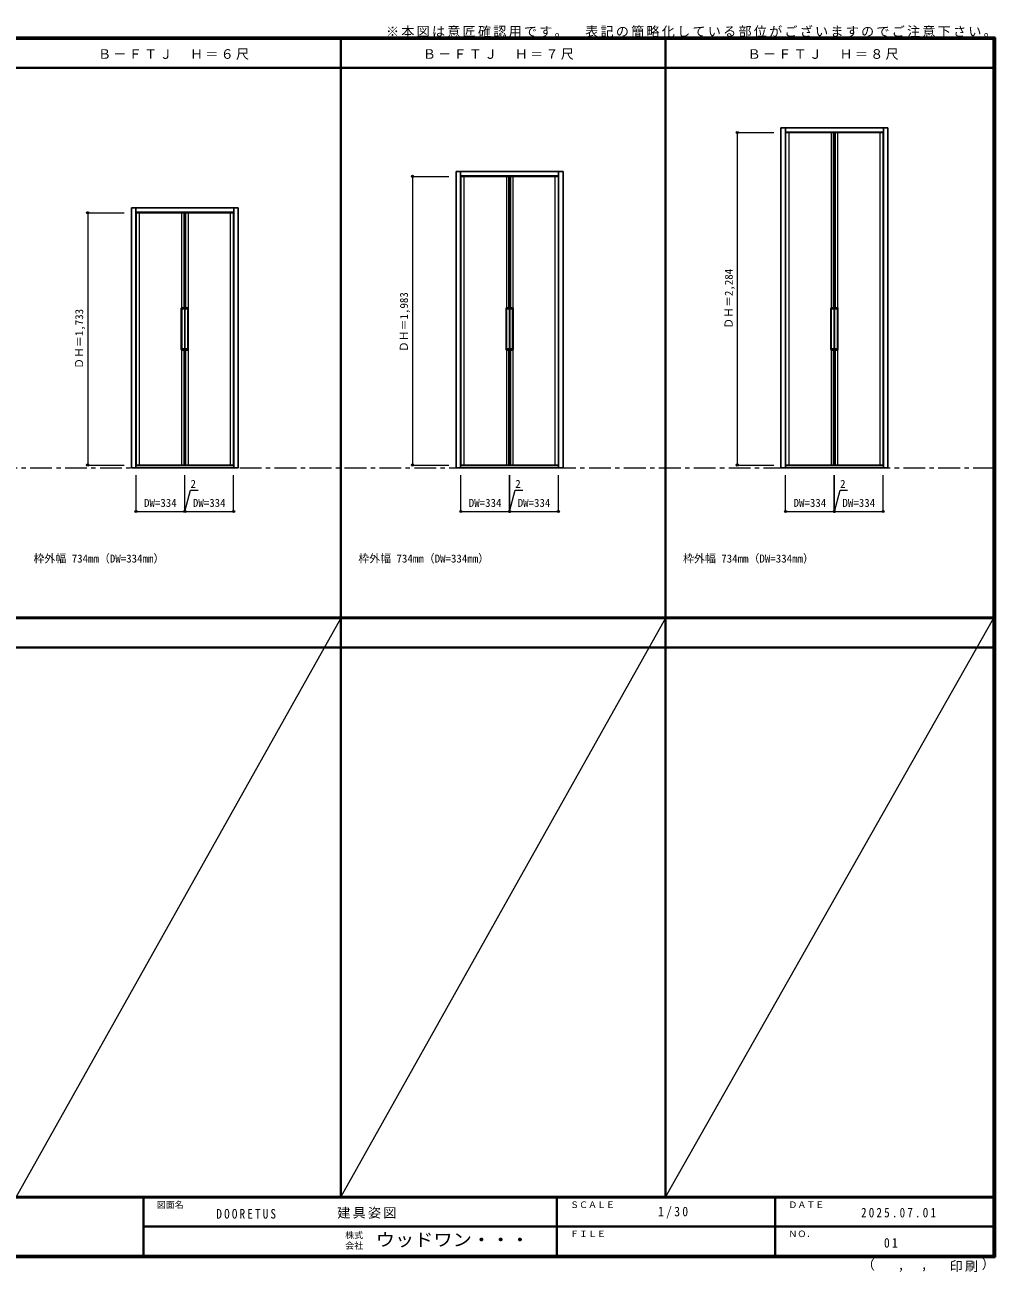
# Model space of a CAD drawing. Units: millimetres, scale not verified. Extents: x -6000 to 5700, y -4307 to 4260.
# Drawn here: x -966 to 5700, y -4307 to 4260 of the extents above; entities that cross this region are included whole.
import ezdxf
from ezdxf.enums import TextEntityAlignment as Align

# ---------------------------------------------------------------- set-up
doc = ezdxf.new("R2010")
doc.units = ezdxf.units.MM
doc.header["$LTSCALE"] = 30
doc.header["$PDMODE"] = 32
doc.header["$PDSIZE"] = 15
doc.linetypes.add('CHAIN1', pattern=[8, 5, -1, 1, -1])
for name, color, linetype, lineweight in [('0-1_通り芯', 7, 'CHAIN1', 18), ('0-2_扉', 3, 'Continuous', 25), ('0-3_仕上げ', 7, 'Continuous', 18), ('0-4_枠', 3, 'Continuous', 25), ('0-A_文字', 7, 'Continuous', 18), ('0-B_寸法', 7, 'Continuous', 9), ('F-1_枠', 6, 'Continuous', 40), ('F-A_文字', 7, 'Continuous', 18)]:
    doc.layers.add(name, color=color, linetype=linetype, lineweight=lineweight)
doc.styles.add('ＭＳ ゴシック', font='')
doc.styles.get('ＭＳ ゴシック').set_extended_font_data('MS Gothic')

msp = doc.modelspace()

# ---------------------------------------------------------------- linework, layer by layer
at = {"layer": '0-1_通り芯'}
msp.add_line((-5490, 1218), (5700, 1218), dxfattribs=at)
at = {"layer": '0-2_扉'}
for p, q in [((4591, 2317), (4591, 3521)), ((4595, 3521), (4595, 1237)), ((4597, 3521), (4597, 1237)), ((4597, 3521), (4931, 3521)), ((4601, 2317), (4601, 3521)), ((4931, 1237), (4931, 3521)), ((2029.4, 3220), (2029.4, 1237)), ((2363.4, 3220), (2029.4, 3220)), ((2359.4, 2317), (2359.4, 3220)), ((2363.4, 3220), (2363.4, 1237)), ((2365.4, 3220), (2365.4, 1237)), ((2365.4, 3220), (2699.4, 3220)), ((2369.4, 2317), (2369.4, 3220)), ((2699.4, 1237), (2699.4, 3220)), ((127.8, 2317), (127.8, 2970)), ((131.8, 2970), (131.8, 1237)), ((133.8, 2970), (133.8, 1237)), ((133.8, 2970), (467.8, 2970)), ((137.8, 2317), (137.8, 2970)), ((467.8, 1237), (467.8, 2970)), ((108.8, 2314), (108.8, 2030)), ((111.8, 2317), (131.8, 2317)), ((131.8, 2317), (131.8, 2312)), ((131.8, 2312), (131.8, 2313.5)), ((131.8, 2312), (131.8, 2313.5)), ((153.8, 2317), (133.8, 2317)), ((133.8, 2317), (133.8, 2312)), ((133.8, 2312), (133.8, 2313.5)), ((133.8, 2312), (133.8, 2313.5)), ((156.8, 2314), (156.8, 2030)), ((2340.4, 2314), (2340.4, 2030)), ((2343.4, 2317), (2363.4, 2317)), ((2363.4, 2317), (2363.4, 2312)), ((2363.4, 2312), (2363.4, 2313.5)), ((2363.4, 2312), (2363.4, 2313.5)), ((2385.4, 2317), (2365.4, 2317)), ((2365.4, 2317), (2365.4, 2312)), ((2365.4, 2312), (2365.4, 2313.5)), ((2365.4, 2312), (2365.4, 2313.5)), ((2388.4, 2314), (2388.4, 2030)), ((4572, 2314), (4572, 2030)), ((4575, 2317), (4595, 2317)), ((4595, 2317), (4595, 2312)), ((4595, 2312), (4595, 2313.5)), ((4595, 2312), (4595, 2313.5)), ((4617, 2317), (4597, 2317)), ((4597, 2317), (4597, 2312)), ((4597, 2312), (4597, 2313.5)), ((4597, 2312), (4597, 2313.5)), ((4620, 2314), (4620, 2030)), ((111.8, 2306), (111.8, 2038)), ((114.8, 2309), (128.8, 2309)), ((150.8, 2309), (136.8, 2309)), ((153.8, 2306), (153.8, 2038)), ((2343.4, 2306), (2343.4, 2038)), ((2346.4, 2309), (2360.4, 2309)), ((2382.4, 2309), (2368.4, 2309)), ((2385.4, 2306), (2385.4, 2038)), ((4575, 2306), (4575, 2038)), ((4578, 2309), (4592, 2309)), ((4614, 2309), (4600, 2309)), ((4617, 2306), (4617, 2038)), ((111.8, 2027), (131.8, 2027)), ((114.8, 2035), (128.8, 2035)), ((127.8, 1237), (127.8, 2027)), ((131.8, 2032), (131.8, 2030.5)), ((131.8, 2032), (131.8, 2030.5)), ((131.8, 2032), (131.8, 2030.5)), ((131.8, 2027), (131.8, 2032)), ((133.8, 2032), (133.8, 2030.5)), ((133.8, 2032), (133.8, 2030.5)), ((133.8, 2032), (133.8, 2030.5)), ((133.8, 2027), (133.8, 2032)), ((153.8, 2027), (133.8, 2027)), ((150.8, 2035), (136.8, 2035)), ((137.8, 1237), (137.8, 2027)), ((2343.4, 2027), (2363.4, 2027)), ((2346.4, 2035), (2360.4, 2035)), ((2359.4, 1237), (2359.4, 2027)), ((2363.4, 2032), (2363.4, 2030.5)), ((2363.4, 2032), (2363.4, 2030.5)), ((2363.4, 2032), (2363.4, 2030.5)), ((2363.4, 2027), (2363.4, 2032)), ((2365.4, 2032), (2365.4, 2030.5)), ((2365.4, 2032), (2365.4, 2030.5)), ((2365.4, 2032), (2365.4, 2030.5)), ((2365.4, 2027), (2365.4, 2032)), ((2385.4, 2027), (2365.4, 2027)), ((2382.4, 2035), (2368.4, 2035)), ((2369.4, 1237), (2369.4, 2027)), ((4575, 2027), (4595, 2027)), ((4578, 2035), (4592, 2035)), ((4591, 1237), (4591, 2027)), ((4595, 2032), (4595, 2030.5)), ((4595, 2032), (4595, 2030.5)), ((4595, 2032), (4595, 2030.5)), ((4595, 2027), (4595, 2032)), ((4597, 2032), (4597, 2030.5)), ((4597, 2032), (4597, 2030.5)), ((4597, 2032), (4597, 2030.5)), ((4597, 2027), (4597, 2032)), ((4617, 2027), (4597, 2027)), ((4614, 2035), (4600, 2035)), ((4601, 1237), (4601, 2027)), ((131.8, 1237), (-202.2, 1237)), ((133.8, 1237), (467.8, 1237)), ((2363.4, 1237), (2029.4, 1237)), ((2365.4, 1237), (2699.4, 1237)), ((4595, 1237), (4261, 1237)), ((4597, 1237), (4931, 1237))]:
    msp.add_line(p, q, dxfattribs=at)
for points in [[(4595, 3521), (4261, 3521), (4261, 1237)], [(131.8, 2970), (-202.2, 2970), (-202.2, 1237)]]:
    msp.add_lwpolyline(points, dxfattribs=at)
for centre, start, end in [((111.8, 2314), 90, 180), ((153.8, 2314), 0, 90), ((2343.4, 2314), 90, 180), ((2385.4, 2314), 0, 90), ((4575, 2314), 90, 180), ((4617, 2314), 0, 90), ((114.8, 2306), 90, 180), ((128.8, 2312), 270, 0), ((136.8, 2312), 180, 270), ((150.8, 2306), 0, 90), ((2346.4, 2306), 90, 180), ((2360.4, 2312), 270, 0), ((2368.4, 2312), 180, 270), ((2382.4, 2306), 0, 90), ((4578, 2306), 90, 180), ((4592, 2312), 270, 0), ((4600, 2312), 180, 270), ((4614, 2306), 0, 90), ((111.8, 2030), 180, 270), ((114.8, 2038), 180, 270), ((128.8, 2032), 0, 90), ((136.8, 2032), 90, 180), ((150.8, 2038), 270, 0), ((153.8, 2030), 270, 0), ((2343.4, 2030), 180, 270), ((2346.4, 2038), 180, 270), ((2360.4, 2032), 0, 90), ((2368.4, 2032), 90, 180), ((2382.4, 2038), 270, 0), ((2385.4, 2030), 270, 0), ((4575, 2030), 180, 270), ((4578, 2038), 180, 270), ((4592, 2032), 0, 90), ((4600, 2032), 90, 180), ((4614, 2038), 270, 0), ((4617, 2030), 270, 0)]:
    msp.add_arc(centre, 3, start, end, dxfattribs=at)
at = {"layer": '0-3_仕上げ'}
for p, q in [((4282, 3521), (4282, 1237)), ((4574, 3521), (4574, 2316.83)), ((4618, 3521), (4618, 2316.83)), ((4910, 1237), (4910, 3521)), ((2050.4, 3220), (2050.4, 1237)), ((2342.4, 3220), (2342.4, 2316.83)), ((2386.4, 3220), (2386.4, 2316.83)), ((2678.4, 1237), (2678.4, 3220)), ((-181.2, 2970), (-181.2, 1237)), ((110.8, 2970), (110.8, 2316.83)), ((154.8, 2970), (154.8, 2316.83)), ((446.8, 1237), (446.8, 2970)), ((110.8, 2027.17), (110.8, 1237)), ((154.8, 2027.17), (154.8, 1237)), ((2342.4, 2027.17), (2342.4, 1237)), ((2386.4, 2027.17), (2386.4, 1237)), ((4574, 2027.17), (4574, 1237)), ((4618, 2027.17), (4618, 1237))]:
    msp.add_line(p, q, dxfattribs=at)
at = {"layer": '0-4_枠'}
for p, q in [((4229, 1218), (4229, 3554)), ((4229, 3554), (4963, 3554)), ((4259, 1218), (4259, 3554)), ((4259, 3524), (4933, 3524)), ((4933, 1218), (4933, 3554)), ((4963, 1218), (4963, 3554)), ((1997.4, 1218), (1997.4, 3253)), ((1997.4, 3253), (2731.4, 3253)), ((2027.4, 1218), (2027.4, 3253)), ((2027.4, 3223), (2701.4, 3223)), ((2701.4, 1218), (2701.4, 3253)), ((2731.4, 1218), (2731.4, 3253)), ((-234.2, 1218), (-234.2, 3003)), ((-234.2, 3003), (499.8, 3003)), ((-204.2, 1218), (-204.2, 3003)), ((469.8, 1218), (469.8, 3003)), ((499.8, 1218), (499.8, 3003)), ((-204.2, 2973), (469.8, 2973)), ((-234.2, 1218), (499.8, 1218)), ((-204.2, 1233), (469.8, 1233)), ((1997.4, 1218), (2731.4, 1218)), ((2027.4, 1233), (2701.4, 1233)), ((4229, 1218), (4963, 1218)), ((4259, 1233), (4933, 1233))]:
    msp.add_line(p, q, dxfattribs=at)
at = {"layer": '0-B_寸法', "color": 4}
for p, q in [((3929, 3521), (3929, 1237)), ((3929, 3521), (4179, 3521)), ((1697.4, 3220), (1697.4, 1237)), ((1697.4, 3220), (1947.4, 3220)), ((-534.2, 2970), (-534.2, 1237)), ((-534.2, 2970), (-284.2, 2970)), ((-534.2, 1237), (-284.2, 1237)), ((1697.4, 1237), (1947.4, 1237)), ((3929, 1237), (4179, 1237)), ((-202.2, 918), (-202.2, 1168)), ((131.8, 918), (131.8, 1168)), ((2029.4, 918), (2029.4, 1168)), ((2363.4, 918), (2363.4, 1168)), ((4261, 918), (4261, 1168)), ((4595, 918), (4595, 1168)), ((-202.2, 918), (131.8, 918)), ((2029.4, 918), (2363.4, 918)), ((4261, 918), (4595, 918))]:
    msp.add_line(p, q, dxfattribs=at)
for points in [[(131.8, 918), (133.8, 918), (133.8, 1168)], [(133.8, 918), (467.8, 918), (467.8, 1168)], [(2363.4, 918), (2365.4, 918), (2365.4, 1168)], [(2365.4, 918), (2699.4, 918), (2699.4, 1168)], [(4595, 918), (4597, 918), (4597, 1168)], [(4597, 918), (4931, 918), (4931, 1168)], [(132.8, 918), (171.77, 1063.45), (223.71, 1063.45)], [(2364.4, 918), (2403.37, 1063.45), (2455.31, 1063.45)], [(4596, 918), (4634.97, 1063.45), (4686.91, 1063.45)]]:
    msp.add_lwpolyline(points, dxfattribs=at)
at = {"layer": '0-B_寸法'}
for p in [(3929, 3521), (1697.4, 3220), (-534.2, 2970), (-534.2, 1237), (1697.4, 1237), (3929, 1237), (-202.2, 918), (131.8, 918), (133.8, 918), (467.8, 918), (2029.4, 918), (2363.4, 918), (2365.4, 918), (2699.4, 918), (4261, 918), (4595, 918), (4597, 918), (4931, 918)]:
    msp.add_point(p, dxfattribs=at)
at = {"layer": 'F-1_枠'}
for p, q in [((-6000, 4175), (5700, 4175)), ((-6000, 4170), (5700, 4170)), ((-6000, 4165), (5700, 4165)), ((1204.8, 4165), (1204.8, -3790)), ((3436.4, 4165), (3436.4, -3790)), ((5690, 4175), (5690, -4205)), ((5695, 4175), (5695, -4205)), ((5700, 4175), (5700, -4205)), ((-6000, 3965), (5700, 3965)), ((-5990, 190.5), (5690, 190.5)), ((-5990, 187.5), (5690, 187.5)), ((-5990, 184.5), (5690, 184.5)), ((-5990, -15.5), (5690, -15.5)), ((5700, -3790), (-6000, -3790)), ((5700, -3795), (-6000, -3795)), ((-150, -3795), (-150, -4195)), ((2690, -3795), (2690, -4195)), ((4190, -3795), (4190, -4195)), ((-150, -3995), (5690, -3995.01)), ((5700, -4195), (-6000, -4195)), ((5700, -4200), (-6000, -4200)), ((5700, -4205), (-6000, -4205))]:
    msp.add_line(p, q, dxfattribs=at)
at = {"layer": 'F-A_文字'}
for p, q in [((1204.8, 184.5), (-1026.8, -3790)), ((3436.4, 184.5), (1204.8, -3790)), ((5690, 184.5), (3436.4, -3790))]:
    msp.add_line(p, q, dxfattribs=at)

# ---------------------------------------------------------------- texts
at = {"layer": '0-A_文字', "style": 'ＭＳ ゴシック'}
for p in [(-906.8, 550.5), (1324.8, 550.5), (3556.4, 550.5)]:
    msp.add_text('枠外幅 734mm（DW=334mm）', height=54.99, dxfattribs=at).set_placement(p, align=Align.BOTTOM_LEFT)
at = {"layer": '0-A_文字', "char_height": 65.98, "attachment_point": 7, "style": 'ＭＳ ゴシック'}
for s, insert in [('\\T1.17;※本図は意匠確認用です。\u3000表記の簡略化している部位がございますのでご注意下さい。', (1515, 4175)), ('\\T1.17;Ｂ－ＦＴＪ\u3000Ｈ＝６尺', (-463.45, 4020)), ('\\T1.17;Ｂ－ＦＴＪ\u3000Ｈ＝７尺', (1768.15, 4020)), ('\\T1.17;Ｂ－ＦＴＪ\u3000Ｈ＝８尺', (3999.75, 4020))]:
    msp.add_mtext(s, dxfattribs=dict(at, insert=insert))
at = {"layer": '0-B_寸法', "style": 'ＭＳ ゴシック'}
for s, p in [('ＤＨ＝2,284', (3914, 2172.75)), ('ＤＨ＝1,983', (1682.4, 2012.25)), ('ＤＨ＝1,733', (-549.2, 1897.25))]:
    msp.add_text(s, height=54.99, rotation=90, dxfattribs=at).set_placement(p, align=Align.BOTTOM_LEFT)
for s, p in [('2', (171.77, 1063.45)), ('2', (2403.37, 1063.45)), ('2', (4634.97, 1063.45)), ('DW=334', (-147.7, 933)), ('DW=334', (188.3, 933)), ('DW=334', (2083.9, 933)), ('DW=334', (2419.9, 933)), ('DW=334', (4315.5, 933)), ('DW=334', (4651.5, 933))]:
    msp.add_text(s, height=54.99, dxfattribs=at).set_placement(p, align=Align.BOTTOM_LEFT)
at = {"layer": 'F-A_文字', "style": 'ＭＳ ゴシック'}
for s, height, p in [('図面名', 43.99, (-60, -3880)), ('ＳＣＡＬＥ', 43.99, (2780, -3880)), ('ＤＡＴＥ', 43.99, (4280, -3880)), ('株式', 43.99, (1235, -4089)), ('ＦＩＬＥ', 43.99, (2780, -4080)), ('ＮＯ．', 43.99, (4280, -4080)), ('会社', 43.99, (1235, -4161)), ('（', 65.98, (4784.03, -4308.31)), (',', 65.98, (5031.28, -4308.31)), (',', 65.98, (5190.2, -4305.53)), ('）', 65.98, (5608.4, -4304.13))]:
    msp.add_text(s, height=height, dxfattribs=at).set_placement(p, align=Align.BOTTOM_LEFT)
at = {"layer": 'F-A_文字', "style": 'ＭＳ ゴシック', "width": 1.1}
msp.add_text('ウッドワン・・・', height=87.98, dxfattribs=at).set_placement((1445, -4155), align=Align.BOTTOM_LEFT)
at = {"layer": 'F-A_文字', "char_height": 65.98, "attachment_point": 7, "style": 'ＭＳ ゴシック'}
for s, insert in [('\\T1.38;\\W0.9;1/30', (3383.75, -3940)), ('\\T1.39;\\W0.85;DOORETUS', (350, -3940.79)), ('\\T1.17;建具姿図', (1180.42, -3940)), ('\\T1.39;\\W0.85;2025.07.01', (4778.75, -3932.5)), ('\\T1.36;\\W0.9;01', (4936.25, -4140)), ('\\T1.17;印刷', (5388.15, -4306.92))]:
    msp.add_mtext(s, dxfattribs=dict(at, insert=insert))

doc.saveas('drawing.dxf')
